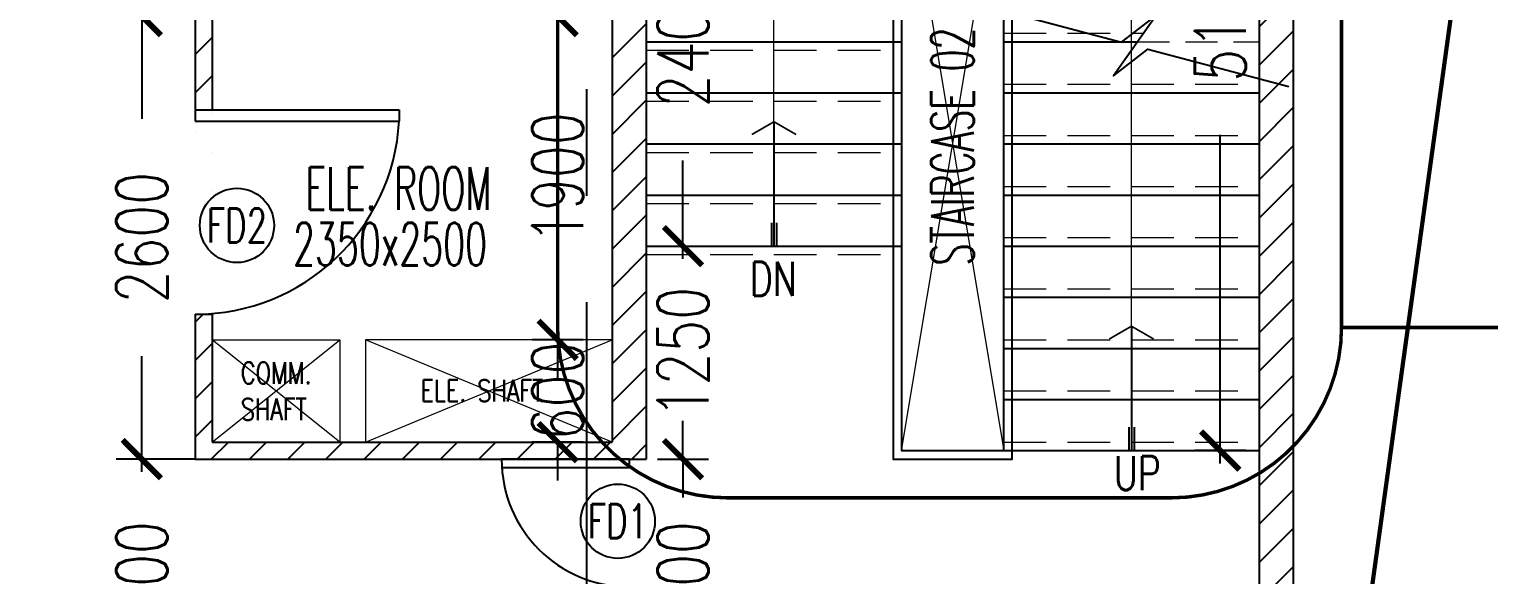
# Model space of a CAD drawing. Header units: millimetres. Extents: x -2076597 to 16308595, y -4402071 to 17875273.
# Drawn here: x -2027223 to -2018649, y -4285461 to -4282259 of the extents above; entities that cross this region are included whole.
import ezdxf
from ezdxf.enums import TextEntityAlignment as Align

# ---------------------------------------------------------------- set-up
doc = ezdxf.new("R2010")
doc.units = ezdxf.units.MM
for name, pattern in [('CENTER2', [1.125, 0.75, -0.125, 0.125, -0.125]), ('CONTINULUS', [0]), ('DASHDOT', [1, 0.5, -0.25, 0, -0.25]), ('DASHED2', [0.375, 0.25, -0.125])]:
    doc.linetypes.add(name, pattern=pattern)
for name, color, linetype, lineweight in [('A- LIGHT LINE', 8, 'Continuous', 9), ('A- SHAFT', 8, 'Continuous', 9), ('A-DETL-GENF', 92, 'Continuous', 9), ('A-FOR AREAS', 21, 'Continuous', 25)]:
    doc.layers.add(name, color=color, linetype=linetype, lineweight=lineweight)
for name, color, linetype in [('A- STAIRSCASE', 1, 'Continuous'), ('A-ARROW', 8, 'Continuous'), ('A-DIMS', 4, 'Continuous'), ('a-door', 1, 'Continuous'), ('A-RAILING', 3, 'Continuous'), ('a-ref', 5, 'Continuous'), ('A-SCHED', 1, 'Continuous'), ('A-SETBACK', 3, 'Continuous'), ('A-TXTROOM', 3, 'Continuous'), ('A-WALL', 2, 'Continuous'), ('A-WALL HATCH', 8, 'Continuous'), ('S-GRID', 252, 'CENTER2')]:
    doc.layers.add(name, color=color, linetype=linetype)
doc.styles.add('ROMANS', font='romans.shx', dxfattribs={"width": 0.75})
doc.dimstyles.new('DIMM-100', dxfattribs={"dimscale": 150, "dimtxt": 2, "dimasz": 1.5, "dimexe": 1, "dimexo": 0, "dimgap": 2, "dimtad": 0, "dimtoh": 1, "dimdec": 0, "dimzin": 0, "dimdsep": 46, "dimtxsty": 'ROMANS', "dimblk": 'ARCHTICK', "dimcen": 1.5, "dimdle": 0.5, "dimclrd": 8, "dimclre": 8, "dimclrt": 256, "dimazin": 0, "dimtfac": 1, "dimtdec": 0, "dimtix": 1, "dimtofl": 0, "dimtmove": 2, "dimatfit": 3, "dimldrblk": 'DOT', "dimfxl": 0, "dimtolj": 1, "dimtzin": 0, "dimarcsym": 0})

# ---------------------------------------------------------------- blocks, each defined once
blk = doc.blocks.new('shafts')
at = {"layer": 'A- SHAFT'}
for p, q in [((715221.7, -984920.4), (714471.7, -984320.4)), ((714471.7, -984920.4), (715221.7, -984320.4)), ((715371.7, -984920.4), (716821.7, -984320.4)), ((716821.7, -984920.4), (715371.7, -984320.4))]:
    blk.add_line(p, q, dxfattribs=at)
for points in [[(715221.7, -984920.4), (714471.7, -984920.4), (714471.7, -984320.4), (715221.7, -984320.4)], [(715371.7, -984920.4), (716821.7, -984920.4), (716821.7, -984320.4), (715371.7, -984320.4)]]:
    blk.add_lwpolyline(points, close=True, dxfattribs=at)
at = {"layer": 'A-TXTROOM', "char_height": 128, "width": 1088.756, "attachment_point": 1, "style": 'ROMANS'}
for s, insert in [('COMM.\\PSHAFT', (714640.3, -984450.3, 0)), ('ELE. SHAFT', (715696.8, -984554.1, 0))]:
    blk.add_mtext(s, dxfattribs=dict(at, insert=insert))
blk = doc.blocks.new('Double-Flush - 1500 2-565315-1_ first floor')
at = {"layer": 'a-door'}
for p, q in [((-750, 850), (-699.2, 850)), ((-750, 100), (-750, 850)), ((-699.2, 100), (-699.2, 850)), ((699.2, 100), (699.2, 848.3)), ((750, 100), (750, 850)), ((-750, 100), (-699.2, 100)), ((750, 100), (699.2, 100))]:
    blk.add_line(p, q, dxfattribs=at)
for centre, start, end in [((-750, 100), 0, 90), ((750, 100), 90, 180)]:
    blk.add_arc(centre, 750, start, end, dxfattribs=at)
blk = doc.blocks.new('_ArchTick')
at = {"color": 0, "linetype": 'ByBlock', "const_width": 0.15}
blk.add_lwpolyline([(-0.5, -0.5), (0.5, 0.5)], dxfattribs=at)
blk = doc.blocks.new('*D193')
at = {"layer": 'A-DIMS', "color": 8, "lineweight": -2, "transparency": 16777216}
for p, q in [((-2026561.1, -4282107.5), (-2026561.1, -4282786.1)), ((-2026247.9, -4282182.5), (-2026711.1, -4282182.5)), ((-2026561.1, -4284857.5), (-2026561.1, -4284179)), ((-2026247.9, -4284782.5), (-2026711.1, -4284782.5))]:
    blk.add_line(p, q, dxfattribs=at)
at = {"layer": 'Defpoints', "color": 0, "transparency": 16777216}
for p in [(-2026561.1, -4282182.5), (-2026247.9, -4282182.5), (-2026247.9, -4284782.5)]:
    blk.add_point(p, dxfattribs=at)
at = {"layer": 'A-DIMS', "color": 8, "lineweight": -2, "transparency": 16777216, "xscale": 225, "yscale": 225, "zscale": 225}
for p, rotation in [((-2026561.1, -4282182.5), 90), ((-2026561.1, -4284782.5), 270)]:
    blk.add_blockref('_ArchTick', p, dxfattribs=dict(at, rotation=rotation))
at = {"layer": 'A-DIMS', "transparency": 16777216, "insert": (-2026561.1, -4283482.5), "char_height": 300, "attachment_point": 5, "rotation": 90, "style": 'ROMANS'}
blk.add_mtext('\\A1;2600', dxfattribs=at)
blk = doc.blocks.new('_Dot')
at = {"color": 0, "linetype": 'ByBlock', "lineweight": -2}
blk.add_line((-0.5, 0), (-1, 0), dxfattribs=at)
at = {"color": 0, "linetype": 'ByBlock', "const_width": 0.5}
blk.add_lwpolyline([(-0.25, 0, 1), (0.25, 0, 1)], format="xyb", close=True, dxfattribs=at)
blk = doc.blocks.new('*D201')
at = {"layer": 'A-DIMS', "color": 8, "lineweight": -2, "transparency": 16777216}
for p, q in [((-2026561.1, -4284782.5), (-2026561.1, -4284557.5)), ((-2026411.1, -4284782.5), (-2026711.1, -4284782.5)), ((-2026411.1, -4286282.5), (-2026711.1, -4286282.5)), ((-2026561.1, -4286282.5), (-2026561.1, -4286507.5))]:
    blk.add_line(p, q, dxfattribs=at)
at = {"layer": 'Defpoints', "color": 0, "transparency": 16777216}
for p in [(-2026247.9, -4284782.5), (-2026561.1, -4286282.5), (-2026247.9, -4286282.5)]:
    blk.add_point(p, dxfattribs=at)
at = {"layer": 'A-DIMS', "color": 8, "lineweight": -2, "transparency": 16777216, "xscale": 225, "yscale": 225, "zscale": 225}
for p, rotation in [((-2026561.1, -4284782.5), 270), ((-2026561.1, -4286282.5), 90)]:
    blk.add_blockref('_ArchTick', p, dxfattribs=dict(at, rotation=rotation))
at = {"layer": 'A-DIMS', "transparency": 16777216, "insert": (-2026561.1, -4285532.5), "char_height": 300, "attachment_point": 5, "rotation": 90, "style": 'ROMANS'}
blk.add_mtext('\\A1;1500', dxfattribs=at)
blk = doc.blocks.new('2ND & 3RD FLOOR COLUMN')
at = {"layer": 'S-GRID', "ltscale": 5000}
blk.add_line((-3721016, -18677738.7), (-3721016, -18616910.1), dxfattribs=at)
blk = doc.blocks.new('SOP')
at = {"layer": 'A-SCHED', "color": 8}
blk.add_circle((0, 0), 218, dxfattribs=at)
at = {"layer": 'A-SCHED', "style": 'ROMANS', "width": 0.7}
blk.add_attdef('D2', text='', height=200, dxfattribs=at).set_placement((0, 0), align=Align.MIDDLE_CENTER)
blk = doc.blocks.new('A$C7D9D46CB')
at = {"layer": 'A-ARROW'}
for p, q in [((275, 295), (0, 295)), ((1460, 265), (0, 265)), ((275, 235), (0, 235))]:
    blk.add_line(p, q, dxfattribs=at)
at = {"layer": 'A-ARROW', "const_width": 20}
blk.add_lwpolyline([(1310, 5), (1460, 265), (1310, 525)], dxfattribs=at)
blk = doc.blocks.new('*D290')
at = {"layer": 'A-DIMS', "color": 8, "lineweight": -2, "transparency": 16777216}
for p, q in [((-2020226.3, -4279557.5), (-2020226.3, -4281486.1)), ((-2020076.3, -4279632.5), (-2020376.3, -4279632.5)), ((-2020226.3, -4284807.5), (-2020226.3, -4282879)), ((-2020076.3, -4284732.5), (-2020376.3, -4284732.5))]:
    blk.add_line(p, q, dxfattribs=at)
at = {"layer": 'Defpoints', "color": 0, "transparency": 16777216}
for p in [(-2019997.9, -4279632.5), (-2020226.3, -4284732.5), (-2019997.9, -4284732.5)]:
    blk.add_point(p, dxfattribs=at)
at = {"layer": 'A-DIMS', "color": 8, "lineweight": -2, "transparency": 16777216, "xscale": 225, "yscale": 225, "zscale": 225}
for p, rotation in [((-2020226.3, -4279632.5), 90), ((-2020226.3, -4284732.5), 270)]:
    blk.add_blockref('_ArchTick', p, dxfattribs=dict(at, rotation=rotation))
at = {"layer": 'A-DIMS', "transparency": 16777216, "insert": (-2020226.3, -4282182.5), "char_height": 300, "attachment_point": 5, "rotation": 90, "style": 'ROMANS'}
blk.add_mtext('\\A1;5100', dxfattribs=at)
blk = doc.blocks.new('*D292')
at = {"layer": 'A-DIMS', "color": 8, "lineweight": -2, "transparency": 16777216}
for p, q in [((-2023382.3, -4281057.5), (-2023382.3, -4281636.1)), ((-2023532.3, -4281132.5), (-2023232.3, -4281132.5)), ((-2023382.3, -4283607.5), (-2023382.3, -4283029)), ((-2023532.3, -4283532.5), (-2023232.3, -4283532.5))]:
    blk.add_line(p, q, dxfattribs=at)
at = {"layer": 'Defpoints', "color": 0, "transparency": 16777216}
for p in [(-2023597.9, -4281132.5), (-2023597.9, -4283532.5), (-2023382.3, -4283532.5)]:
    blk.add_point(p, dxfattribs=at)
at = {"layer": 'A-DIMS', "color": 8, "lineweight": -2, "transparency": 16777216, "xscale": 225, "yscale": 225, "zscale": 225}
for p, rotation in [((-2023382.3, -4281132.5), 90), ((-2023382.3, -4283532.5), 270)]:
    blk.add_blockref('_ArchTick', p, dxfattribs=dict(at, rotation=rotation))
at = {"layer": 'A-DIMS', "transparency": 16777216, "insert": (-2023382.3, -4282332.5), "char_height": 300, "attachment_point": 5, "rotation": 90, "style": 'ROMANS'}
blk.add_mtext('\\A1;2400', dxfattribs=at)
blk = doc.blocks.new('*D85')
at = {"layer": 'A-DIMS', "color": 8, "lineweight": -2, "transparency": 16777216}
for p, q in [((-2023382.3, -4283532.5), (-2023382.3, -4283307.5)), ((-2023532.3, -4283532.5), (-2023232.3, -4283532.5)), ((-2023532.3, -4284782.5), (-2023232.3, -4284782.5)), ((-2023382.3, -4284782.5), (-2023382.3, -4285007.5))]:
    blk.add_line(p, q, dxfattribs=at)
at = {"layer": 'Defpoints', "color": 0, "transparency": 16777216}
for p in [(-2023597.9, -4283532.5), (-2023597.9, -4284782.5), (-2023382.3, -4284782.5)]:
    blk.add_point(p, dxfattribs=at)
at = {"layer": 'A-DIMS', "color": 8, "lineweight": -2, "transparency": 16777216, "xscale": 225, "yscale": 225, "zscale": 225}
for p, rotation in [((-2023382.3, -4283532.5), 270), ((-2023382.3, -4284782.5), 90)]:
    blk.add_blockref('_ArchTick', p, dxfattribs=dict(at, rotation=rotation))
at = {"layer": 'A-DIMS', "transparency": 16777216, "insert": (-2023382.3, -4284157.5), "char_height": 300, "attachment_point": 5, "rotation": 90, "style": 'ROMANS'}
blk.add_mtext('\\A1;1250', dxfattribs=at)
blk = doc.blocks.new('*D86')
at = {"layer": 'A-DIMS', "color": 8, "lineweight": -2, "transparency": 16777216}
for p, q in [((-2023382.3, -4284782.5), (-2023382.3, -4284557.5)), ((-2023532.3, -4284782.5), (-2023232.3, -4284782.5)), ((-2023532.3, -4286282.5), (-2023232.3, -4286282.5)), ((-2023382.3, -4286282.5), (-2023382.3, -4286507.5))]:
    blk.add_line(p, q, dxfattribs=at)
at = {"layer": 'Defpoints', "color": 0, "transparency": 16777216}
for p in [(-2023597.9, -4284782.5), (-2023597.9, -4286282.5), (-2023382.3, -4286282.5)]:
    blk.add_point(p, dxfattribs=at)
at = {"layer": 'A-DIMS', "color": 8, "lineweight": -2, "transparency": 16777216, "xscale": 225, "yscale": 225, "zscale": 225}
for p, rotation in [((-2023382.3, -4284782.5), 270), ((-2023382.3, -4286282.5), 90)]:
    blk.add_blockref('_ArchTick', p, dxfattribs=dict(at, rotation=rotation))
at = {"layer": 'A-DIMS', "transparency": 16777216, "insert": (-2023382.3, -4285532.5), "char_height": 300, "attachment_point": 5, "rotation": 90, "style": 'ROMANS'}
blk.add_mtext('\\A1;1500', dxfattribs=at)
blk = doc.blocks.new('Family - ___-240295-0_ ground floor')
at = {"layer": 'A-SETBACK', "linetype": 'DASHDOT', "lineweight": -2, "ltscale": 2000, "const_width": 25}
blk.add_lwpolyline([(76479.8, 233662.7), (47865.6, 236124.2), (29165.9, 193452.3), (70914.6, 193452.3)], close=True, dxfattribs=at)
blk = doc.blocks.new('M_Single-Flush - 0915 x 2134mm-234763-0_ ground floor')
at = {"layer": 'a-door'}
for p, q in [((406.5, -100), (406.5, -1015.3)), ((457.5, -100), (406.5, -100)), ((457.5, -100), (457.5, -1015.3)), ((457.5, -1015.3), (406.5, -1015.3))]:
    blk.add_line(p, q, dxfattribs=at)
blk.add_arc((457.5, -100), 916.7, 180, 266.81071, dxfattribs=at)
blk = doc.blocks.new('*D357')
at = {"layer": 'A-DIMS', "color": 8, "lineweight": -2, "transparency": 16777216}
for p, q in [((-2024118.8, -4284082.5), (-2024118.8, -4283857.5)), ((-2023968.8, -4284082.5), (-2024268.8, -4284082.5)), ((-2023968.8, -4284682.5), (-2024268.8, -4284682.5)), ((-2024118.8, -4284682.5), (-2024118.8, -4284907.5))]:
    blk.add_line(p, q, dxfattribs=at)
at = {"layer": 'Defpoints', "color": 0, "transparency": 16777216}
for p in [(-2023797.9, -4284082.5), (-2024118.8, -4284682.5), (-2023797.9, -4284682.5)]:
    blk.add_point(p, dxfattribs=at)
at = {"layer": 'A-DIMS', "color": 8, "lineweight": -2, "transparency": 16777216, "xscale": 225, "yscale": 225, "zscale": 225}
for p, rotation in [((-2024118.8, -4284082.5), 270), ((-2024118.8, -4284682.5), 90)]:
    blk.add_blockref('_ArchTick', p, dxfattribs=dict(at, rotation=rotation))
at = {"layer": 'A-DIMS', "transparency": 16777216, "insert": (-2024118.8, -4284382.5), "char_height": 300, "attachment_point": 5, "rotation": 90, "style": 'ROMANS'}
blk.add_mtext('\\A1;600', dxfattribs=at)
blk = doc.blocks.new('*D358')
at = {"layer": 'A-DIMS', "color": 8, "lineweight": -2, "transparency": 16777216}
for p, q in [((-2024118.8, -4282182.5), (-2024118.8, -4281957.5)), ((-2023968.8, -4282182.5), (-2024268.8, -4282182.5)), ((-2023968.8, -4284082.5), (-2024268.8, -4284082.5)), ((-2024118.8, -4284082.5), (-2024118.8, -4284307.5))]:
    blk.add_line(p, q, dxfattribs=at)
at = {"layer": 'Defpoints', "color": 0, "transparency": 16777216}
for p in [(-2024118.8, -4282182.5), (-2023797.9, -4282182.5), (-2023797.9, -4284082.5)]:
    blk.add_point(p, dxfattribs=at)
at = {"layer": 'A-DIMS', "color": 8, "lineweight": -2, "transparency": 16777216, "xscale": 225, "yscale": 225, "zscale": 225}
for p, rotation in [((-2024118.8, -4282182.5), 270), ((-2024118.8, -4284082.5), 90)]:
    blk.add_blockref('_ArchTick', p, dxfattribs=dict(at, rotation=rotation))
at = {"layer": 'A-DIMS', "transparency": 16777216, "insert": (-2024118.8, -4283132.5), "char_height": 300, "attachment_point": 5, "rotation": 90, "style": 'ROMANS'}
blk.add_mtext('\\A1;1900', dxfattribs=at)

msp = doc.modelspace()

# ---------------------------------------------------------------- hatches: boundary and pattern name
at = {"layer": 'A-WALL HATCH'}
h = msp.add_hatch(dxfattribs=at)
h.set_pattern_fill('ANSI31', color=256, scale=50)
h.set_pattern_definition([(45, (1802100.65, 14059830.7), (-112.2532015, 112.2532015), [])])
h.paths.add_polyline_path([(-2023947.9, -4277782.5), (-2025497.9, -4277782.5), (-2025497.9, -4277982.5), (-2025297.9, -4277982.5), (-2025197.9, -4277982.5), (-2023947.9, -4277982.5)], flags=17)
h.paths.add_polyline_path([(-2023797.9, -4277782.5), (-2023947.9, -4277782.5), (-2023947.9, -4277982.5), (-2023797.9, -4277982.5)], flags=17)
h.paths.add_polyline_path([(-2026297.9, -4281982.5), (-2026297.9, -4282182.5), (-2026247.9, -4282182.5), (-2026247.9, -4284782.5), (-2026147.9, -4284782.5), (-2026147.9, -4282182.5), (-2023797.9, -4282182.5), (-2023797.9, -4284682.5), (-2026147.9, -4284682.5), (-2026147.9, -4284782.5), (-2023597.9, -4284782.5), (-2023597.9, -4277782.5), (-2023797.9, -4277782.5), (-2023797.9, -4281982.5)])
h.paths.add_polyline_path([(-2026247.9, -4283932.5), (-2026147.9, -4283932.5), (-2026147.9, -4282732.5), (-2026247.9, -4282732.5)], flags=17)
edge = h.paths.add_edge_path(flags=16)
edge.add_line((-2026247.9, -4282732.5), (-2026147.9, -4282732.5))
h = msp.add_hatch(dxfattribs=at)
h.set_pattern_fill('ANSI31', color=256, scale=50)
h.set_pattern_definition([(45, (-2740619.58, -3299762.15), (-112.253202, 112.253202), [])])
h.paths.add_polyline_path([(-2019797.9, -4287832.5), (-2019997.9, -4287832.5), (-2019997.9, -4288682.5), (-2022847.9, -4288682.5), (-2022847.9, -4288882.5), (-2019798.2, -4288882.5), (-2019797.9, -4288880.3)])
h.paths.add_polyline_path([(-2019797.9, -4281132.5), (-2019997.9, -4281132.5), (-2019997.9, -4286182.5), (-2019797.9, -4286182.5)])

# ---------------------------------------------------------------- linework, layer by layer
at = {"layer": 'A- LIGHT LINE', "color": 5, "linetype": 'DASHED2', "ltscale": 1000}
for p, q in [((-2022147.9, -4279632.5), (-2022147.9, -4282632.5)), ((-2021497.9, -4282282.5), (-2020676.4, -4282282.5)), ((-2023597.9, -4282382.5), (-2022097.9, -4282382.5)), ((-2021497.9, -4282582.5), (-2019997.9, -4282582.5)), ((-2023597.9, -4282682.5), (-2022097.9, -4282682.5)), ((-2021497.9, -4282882.5), (-2019997.9, -4282882.5)), ((-2023597.9, -4282982.5), (-2022097.9, -4282982.5)), ((-2021497.9, -4283182.5), (-2019997.9, -4283182.5)), ((-2023597.9, -4283282.5), (-2022097.9, -4283282.5)), ((-2021497.9, -4283482.5), (-2019997.9, -4283482.5)), ((-2023597.9, -4283582.5), (-2022097.9, -4283582.5)), ((-2021497.9, -4283782.5), (-2019997.9, -4283782.5)), ((-2021497.9, -4284082.5), (-2019997.9, -4284082.5)), ((-2021497.9, -4284382.5), (-2019997.9, -4284382.5)), ((-2021497.9, -4284682.5), (-2019997.9, -4284682.5))]:
    msp.add_line(p, q, dxfattribs=at)
at = {"layer": 'A- LIGHT LINE', "linetype": 'DASHED2', "ltscale": 750}
msp.add_line((-2020711.7, -4282332.5), (-2019997.9, -4282332.5), dxfattribs=at)
at = {"layer": 'A- LIGHT LINE'}
for points in [[(-2022847.9, -4283532.5), (-2022847.9, -4280382.5), (-2020747.9, -4280382.5), (-2020747.9, -4281732.5)], [(-2020747.9, -4284732.5), (-2020747.9, -4281732.5)]]:
    msp.add_lwpolyline(points, dxfattribs=at)
at = {"layer": 'A- SHAFT', "linetype": 'CONTINULUS', "ltscale": 8}
for p, q in [((-2022097.9, -4284732.5), (-2021497.9, -4281132.5)), ((-2022097.9, -4281132.5), (-2021497.9, -4284732.5))]:
    msp.add_line(p, q, dxfattribs=at)
msp.add_lwpolyline([(-2021497.9, -4284732.5), (-2022097.9, -4284732.5), (-2022097.9, -4282632.5)], dxfattribs=at)
at = {"layer": 'A- STAIRSCASE'}
for p, q in [((-2023597.9, -4282332.5), (-2022097.9, -4282332.5)), ((-2021497.9, -4282332.5), (-2020711.7, -4282332.5)), ((-2023597.9, -4282632.5), (-2022097.9, -4282632.5)), ((-2021497.9, -4282632.5), (-2019997.9, -4282632.5)), ((-2023597.9, -4282932.5), (-2022097.9, -4282932.5)), ((-2021497.9, -4282932.5), (-2019997.9, -4282932.5)), ((-2023597.9, -4283232.5), (-2022097.9, -4283232.5)), ((-2021497.9, -4283232.5), (-2019997.9, -4283232.5)), ((-2023597.9, -4283532.5), (-2022097.9, -4283532.5)), ((-2021497.9, -4283532.5), (-2019997.9, -4283532.5)), ((-2021497.9, -4283832.5), (-2019997.9, -4283832.5)), ((-2021497.9, -4284132.5), (-2019997.9, -4284132.5)), ((-2021497.9, -4284432.5), (-2019997.9, -4284432.5)), ((-2021497.9, -4284732.5), (-2019997.9, -4284732.5))]:
    msp.add_line(p, q, dxfattribs=at)
at = {"layer": 'A-FOR AREAS'}
msp.add_lwpolyline([(-2021537.8, -4282141.8), (-2020805.9, -4282335.3), (-2020603.5, -4282179.6), (-2020853.2, -4282532.3), (-2020651.9, -4282376.1), (-2019823.2, -4282595.3)], dxfattribs=at)
at = {"layer": 'A-RAILING'}
for points in [[(-2021447.9, -4281569.4), (-2021447.9, -4281082.5), (-2022147.9, -4281082.5), (-2022147.9, -4284782.5), (-2021447.9, -4284782.5), (-2021447.9, -4282165.6)], [(-2021497.9, -4281556.1), (-2021497.9, -4281132.5), (-2022097.9, -4281132.5), (-2022097.9, -4284732.5), (-2021497.9, -4284732.5), (-2021497.9, -4282152.4)]]:
    msp.add_lwpolyline(points, dxfattribs=at)
at = {"layer": 'a-ref', "linetype": 'DASHDOT', "ltscale": 1000, "const_width": 20}
msp.add_lwpolyline([(-2020513.8, -4285009.8), (-2023118.8, -4285009.8, -0.414214), (-2024118.8, -4284009.8), (-2024118.8, -4279883.3, -0.414214), (-2023118.8, -4278883.3), (-2020513.8, -4278883.3, -0.414214), (-2019513.8, -4279883.3), (-2019513.8, -4284009.8, -0.414214)], format="xyb", close=True, dxfattribs=at)
msp.add_lwpolyline([(-2019513.8, -4284009.8), (-2018439.3, -4284009.8)], dxfattribs=at)
at = {"layer": 'A-WALL'}
for p, q in [((-2023597.9, -4279632.5), (-2023597.9, -4284782.5)), ((-2019997.9, -4281132.5), (-2019997.9, -4286182.5)), ((-2019797.9, -4281132.5), (-2019797.9, -4286182.5)), ((-2026247.9, -4282182.5), (-2026247.9, -4282732.5)), ((-2026147.9, -4282182.5), (-2026147.9, -4282732.5)), ((-2023797.9, -4282182.5), (-2023797.9, -4284682.5)), ((-2026247.9, -4282732.5), (-2026147.9, -4282732.5)), ((-2026247.9, -4283932.5), (-2026247.9, -4284782.5)), ((-2026247.9, -4283932.5), (-2026147.9, -4283932.5)), ((-2026147.9, -4283932.5), (-2026147.9, -4284682.5)), ((-2026147.9, -4284682.5), (-2023797.9, -4284682.5)), ((-2026247.9, -4284782.5), (-2023597.9, -4284782.5))]:
    msp.add_line(p, q, dxfattribs=at)

# ---------------------------------------------------------------- block references
at = {"layer": 'A- LIGHT LINE'}
for name, p in [('2ND & 3RD FLOOR COLUMN', (1697068.2, 14350751.5)), ('shafts', (-2740619.6, -3299762.2))]:
    msp.add_blockref(name, p, dxfattribs=at)
at = {"layer": 'A- LIGHT LINE', "xscale": -0.4999999999999996, "yscale": 0.5, "zscale": 0.5, "rotation": 269.9999816950331}
for p in [(-2022980.3, -4283532.5), (-2020880.3, -4284732.5)]:
    msp.add_blockref('A$C7D9D46CB', p, dxfattribs=at)
at = {"layer": 'A-DETL-GENF', "color": 8}
msp.add_blockref('Family - ___-240295-0_ ground floor', (-2094762.5, -4511594.9), dxfattribs=at)
at = {"layer": 'a-door', "rotation": 90.00000000000001}
msp.add_blockref('Double-Flush - 1500 2-565315-1_ first floor', (-2023597.9, -4285532.5), dxfattribs=at)
at = {"layer": 'A-SCHED'}
for p, values in [((-2026002.4, -4283410.8), {'D2': 'FD2'}), ((-2023765, -4285147), {'D2': 'FD1'})]:
    msp.add_blockref('SOP', p, dxfattribs=at).add_auto_attribs(values)
at = {"layer": 'A-WALL', "xscale": 1.309055508391418, "yscale": 1.309055508391418, "zscale": 1.309055508391418, "rotation": 90}
msp.add_blockref('M_Single-Flush - 0915 x 2134mm-234763-0_ ground floor', (-2026378.8, -4283331.4), dxfattribs=at)

# ---------------------------------------------------------------- texts
at = {"layer": 'A-TXTROOM', "style": 'ROMANS', "width": 0.6}
msp.add_text('STAIRCASE 02', height=250.282, rotation=90, dxfattribs=at).set_placement((-2021673.9, -4283646.3, 0))
for s, p in [('ELE. ROOM', (-2025600.4, -4283319.1, 0)), ('2350x2500', (-2025672.7, -4283645.4, 0))]:
    msp.add_text(s, height=250.28, dxfattribs=at).set_placement(p)
at = {"layer": 'A-TXTROOM', "char_height": 200, "width": 994.286, "attachment_point": 1, "style": 'ROMANS'}
for s, insert in [('DN', (-2022989.3, -4283624.4)), ('UP', (-2020851.8, -4284764.9))]:
    msp.add_mtext(s, dxfattribs=dict(at, insert=insert))

# ---------------------------------------------------------------- dimensions: what is measured, and where the dimension line sits
at = {"layer": 'A-DIMS'}
for base, p1, p2, picture, middle in [((-2020226.3, -4284732.5), (-2019997.9, -4279632.5), (-2019997.9, -4284732.5), '*D290', (-2020226.3, -4282182.5)), ((-2023382.3, -4283532.5), (-2023597.9, -4281132.5), (-2023597.9, -4283532.5), '*D292', (-2023382.3, -4282332.5)), ((-2023382.3, -4284782.5), (-2023597.9, -4283532.5), (-2023597.9, -4284782.5), '*D85', (-2023382.3, -4284157.5)), ((-2026561.1, -4286282.5), (-2026247.9, -4284782.5), (-2026247.9, -4286282.5), '*D201', (-2026561.1, -4285532.5)), ((-2023382.3, -4286282.5), (-2023597.9, -4284782.5), (-2023597.9, -4286282.5), '*D86', (-2023382.3, -4285532.5))]:
    dim = msp.add_linear_dim(base=base, p1=p1, p2=p2, angle=90, dimstyle='DIMM-100', override={"dimfxlon": 1}, dxfattribs=at)
    dim.commit()
    dim.dimension.update_dxf_attribs({"geometry": picture, "text_midpoint": middle})
for p2, distance, picture, middle in [((-2023797.9, -4282182.5), 321, '*D358', (-2024118.8, -4283132.5)), ((-2023797.9, -4284682.5), -321, '*D357', (-2024118.8, -4284382.5))]:
    dim = msp.add_aligned_dim(p1=(-2023797.9, -4284082.5), p2=p2, distance=distance, dimstyle='DIMM-100', override={"dimfxlon": 1}, dxfattribs=at)
    dim.commit()
    dim.dimension.update_dxf_attribs({"geometry": picture, "text_midpoint": middle})
dim = msp.add_linear_dim(base=(-2026561.1, -4282182.5), p1=(-2026247.9, -4284782.5), p2=(-2026247.9, -4282182.5), angle=90, dimstyle='DIMM-100', dxfattribs=at)
dim.commit()
dim.dimension.update_dxf_attribs({"geometry": '*D193', "text_midpoint": (-2026561.1, -4283482.5)})

doc.saveas('drawing.dxf')
